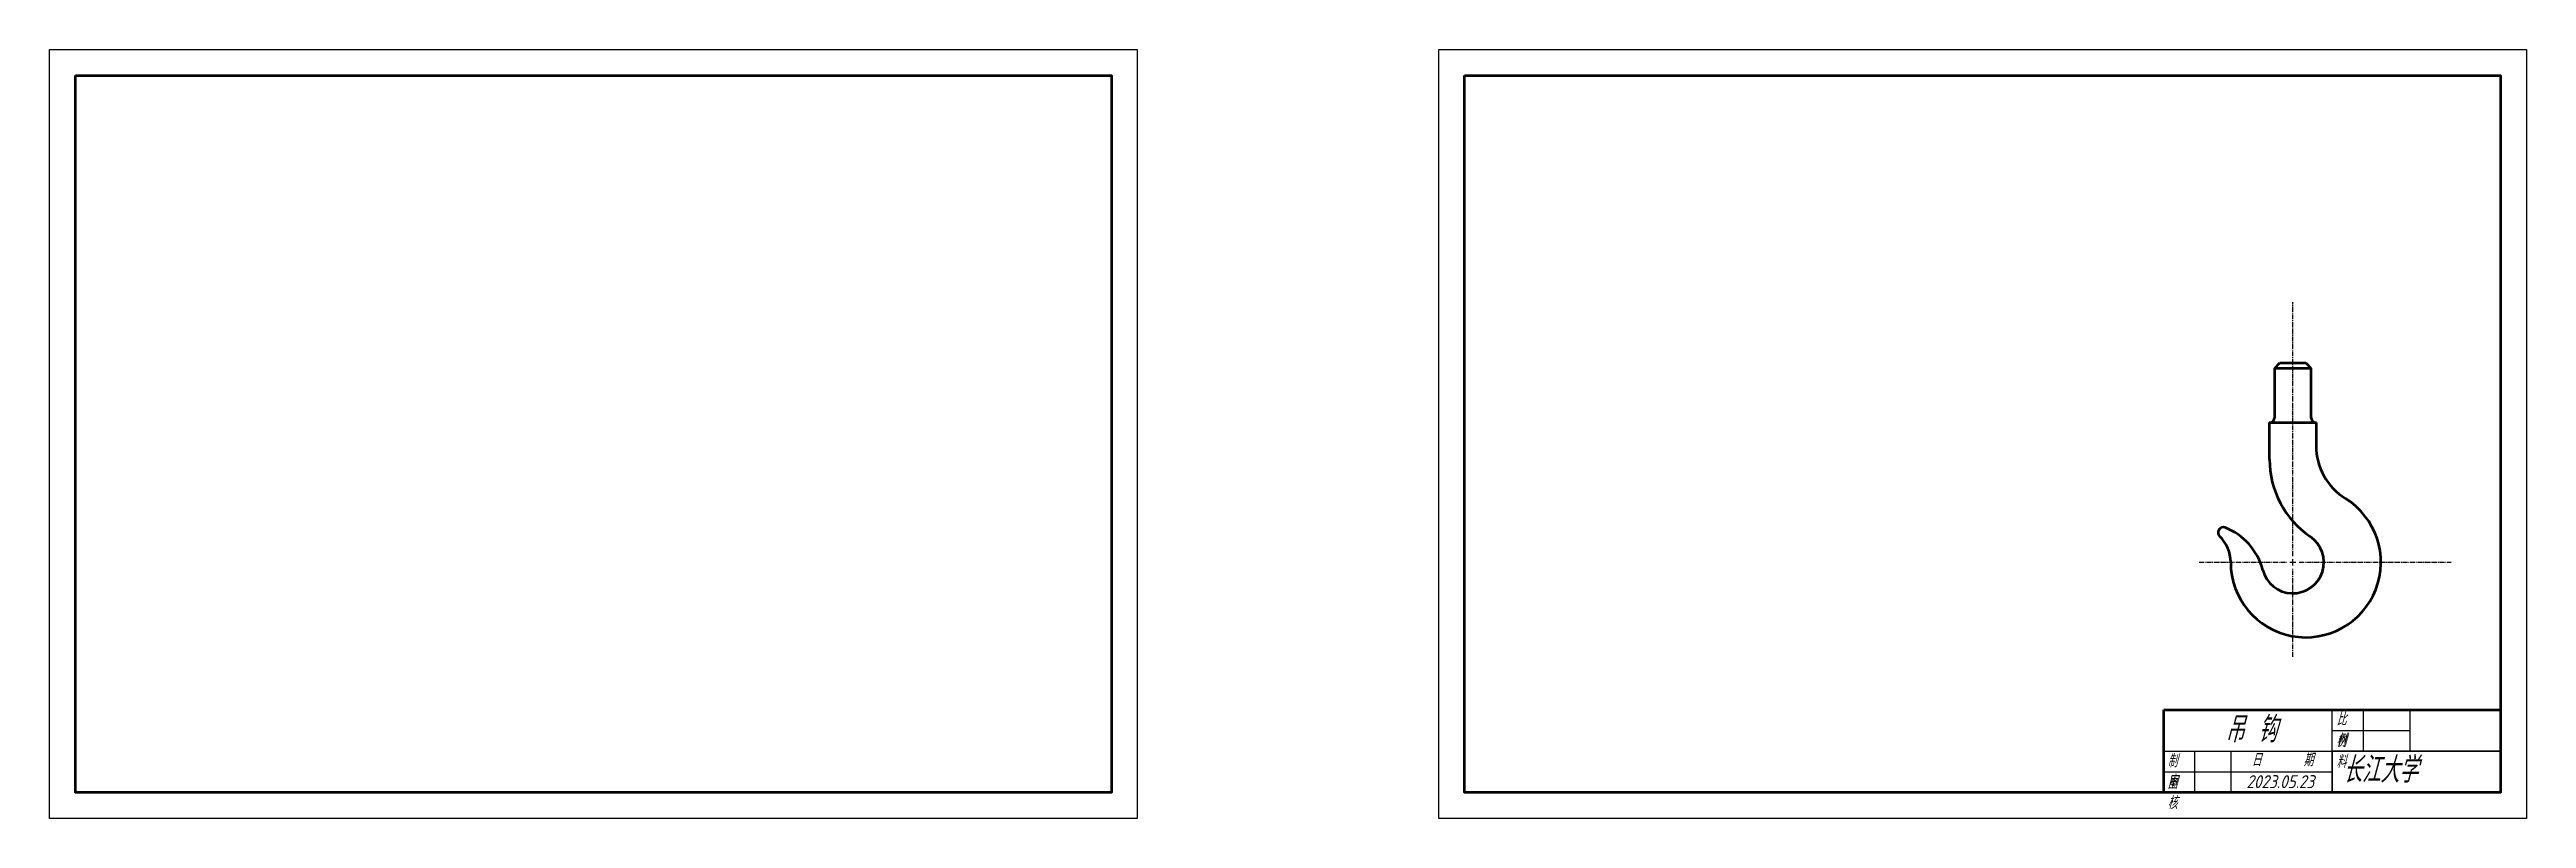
# Model space of a CAD drawing. Header units: millimetres. Extents: x 463 to 1419, y 225 to 522.
import ezdxf

# ---------------------------------------------------------------- set-up
doc = ezdxf.new("R2010")
doc.units = ezdxf.units.MM
doc.header["$LTSCALE"] = 0.1
doc.linetypes.add('CENTER', pattern=[50.8, 31.75, -6.35, 6.35, -6.35])
doc.linetypes.add('CENTER2', pattern=[28.575, 19.05, -3.175, 3.175, -3.175])
for name, color, linetype, lineweight in [('点划线', 5, 'CENTER', 25), ('粗实线', 7, 'Continuous', 50), ('细实线', 7, 'Continuous', 25)]:
    doc.layers.add(name, color=color, linetype=linetype, lineweight=lineweight)
doc.styles.get("Standard").update_dxf_attribs({"font": 'gbeitc.shx', "bigfont": 'gbcbig.shx'})

# ---------------------------------------------------------------- blocks, each defined once
blk = doc.blocks.new('*U6')
at = {"layer": '点划线', "color": 0, "linetype": 'CENTER2', "transparency": 16777216}
for p, q in [((0, 2.4), (0, 100.48)), ((-36.23, 0), (-2.4, 0)), ((2.4, 0), (61.14, 0)), ((0, -36.48), (0, -2.4))]:
    blk.add_line(p, q, dxfattribs=at)
at = {"layer": '点划线', "color": 0, "linetype": 'Continuous', "transparency": 16777216}
for p, q in [((-1.2, 0), (1.2, 0)), ((0, -1.2), (0, 1.2))]:
    blk.add_line(p, q, dxfattribs=at)

msp = doc.modelspace()

# ---------------------------------------------------------------- linework, layer by layer
at = {"layer": '粗实线'}
for p, q in [((1321.95, 399.27), (1323.95, 401.27)), ((1321.95, 380.27), (1321.95, 399.27)), ((1321.95, 399.27), (1335.95, 399.27)), ((1323.95, 401.27), (1333.95, 401.27)), ((1333.95, 401.27), (1335.95, 399.27)), ((1335.95, 399.27), (1335.95, 380.27)), ((1319.95, 378.27), (1337.95, 378.27)), ((1319.95, 363.95), (1319.95, 378.27)), ((1337.95, 378.27), (1337.95, 369.27)), ((1279.16, 235.31), (1279.16, 267.31)), ((1279.16, 267.31), (1409.16, 267.31)), ((1409.16, 267.31), (1409.16, 235.31)), ((1409.16, 235.31), (1279.16, 235.31))]:
    msp.add_line(p, q, dxfattribs=at)
for points in [[(472.78, 512.31), (872.78, 512.31), (872.78, 235.31), (472.78, 235.31)], [(1009.16, 512.31), (1409.16, 512.31), (1409.16, 235.31), (1009.16, 235.31)]]:
    msp.add_lwpolyline(points, close=True, dxfattribs=at)
for centre, radius, start, end in [((1319.95, 380.27), 2, 270, 360), ((1337.95, 380.27), 2, 180, 270), ((1355.95, 363.95), 36, 180, 235.77113), ((1361.95, 369.27), 24, 180, 238.10921), ((1333.95, 324.27), 29, 180, 58.10921), ((1302.07, 335.77), 2, 68.73506, 225.96216), ((1294.1, 315.27), 24, 14.47751, 68.73506), ((1290.95, 324.27), 14, 0, 45.96216), ((1328.95, 324.27), 12, 194.47751, 55.77113)]:
    msp.add_arc(centre, radius, start, end, dxfattribs=at)
at = {"layer": '细实线'}
for p, q in [((1344.16, 259.31), (1344.16, 267.31)), ((1344.16, 267.31), (1356.16, 267.31)), ((1344.16, 235.31), (1344.16, 259.31)), ((1344.16, 259.31), (1356.16, 259.31)), ((1356.16, 267.31), (1374.16, 267.31)), ((1356.16, 267.31), (1356.16, 259.31)), ((1356.16, 259.31), (1374.16, 259.31)), ((1356.16, 259.31), (1356.16, 251.31)), ((1374.16, 267.31), (1374.16, 251.31)), ((1279.16, 243.31), (1279.16, 251.31)), ((1279.16, 251.31), (1409.16, 251.31)), ((1291.16, 243.31), (1291.16, 251.31)), ((1305.16, 243.31), (1305.16, 251.31)), ((1409.16, 251.31), (1344.16, 251.31)), ((1344.16, 251.31), (1344.16, 235.31)), ((1279.16, 235.31), (1279.16, 243.31)), ((1279.16, 243.31), (1291.16, 243.31)), ((1291.16, 235.31), (1291.16, 243.31)), ((1291.16, 243.31), (1305.16, 243.31)), ((1305.16, 235.31), (1305.16, 243.31)), ((1305.16, 243.31), (1344.16, 243.31)), ((1279.16, 235.31), (1291.16, 235.31)), ((1291.16, 235.31), (1319.16, 235.31)), ((1319.16, 235.31), (1344.16, 235.31))]:
    msp.add_line(p, q, dxfattribs=at)
for points in [[(462.78, 522.31), (882.78, 522.31), (882.78, 225.31), (462.78, 225.31)], [(999.16, 522.31), (1419.16, 522.31), (1419.16, 225.31), (999.16, 225.31)]]:
    msp.add_lwpolyline(points, close=True, dxfattribs=at)

# ---------------------------------------------------------------- block references
at = {"layer": '点划线', "linetype": 'CENTER2'}
msp.add_blockref('*U6', (1328.95, 324.27), dxfattribs=at)

# ---------------------------------------------------------------- texts
at = {"layer": '细实线', "attachment_point": 1}
for s, width, heights, insert, char_height in [('吊 钩', 25.729, [11.98], (1302.86, 264.72), 10), ('材 料', 8.7914, [0], (1345.79, 258.1), 5), ('比 例', 8.7914, [0], (1345.82, 266.2), 5), ('制 图', 8.7914, [0], (1280.58, 250.07), 5), ('日^I期', 23.4724, [6.45], (1313.04, 250.46), 5), ('长江大学', 45.142, [11.98], (1348.24, 249.11), 10), ('审 核', 8.7914, [0], (1280.58, 242.24), 5), ('2023.05.23', 23.4724, [6.45], (1311.01, 242.02), 5)]:
    msp.add_mtext_dynamic_manual_height_columns(s, width=width, gutter_width=12.5, heights=heights, dxfattribs=dict(at, insert=insert, char_height=char_height))

doc.saveas('drawing.dxf')
